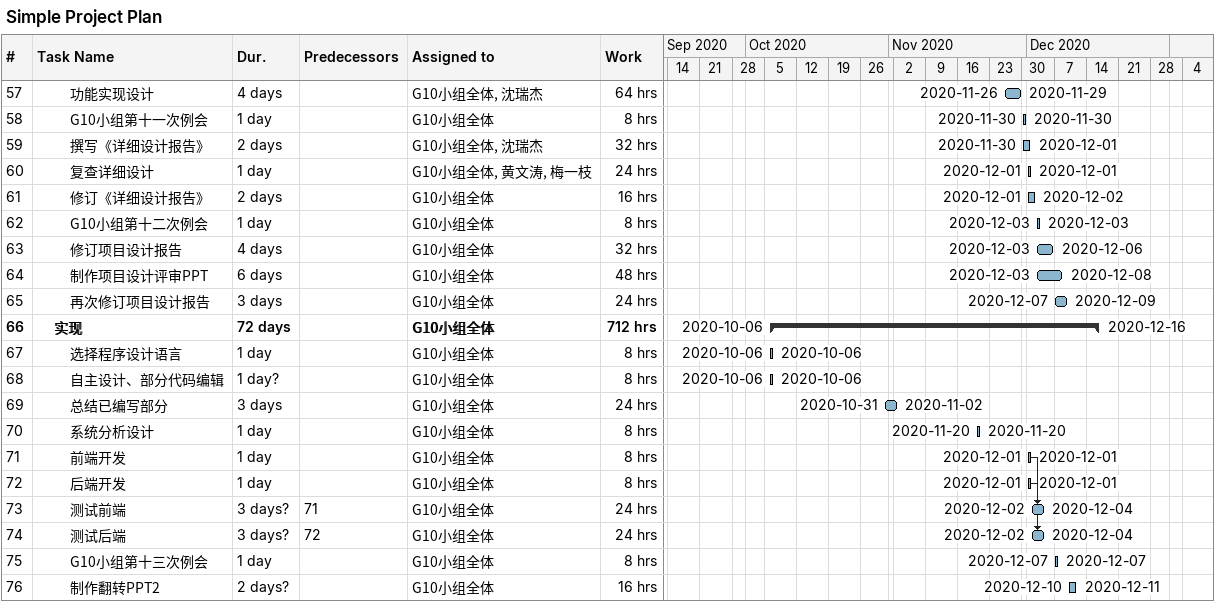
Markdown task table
Simple Project Plan

| ID | Level | Task | Duration | Start | Finish | Predecessors | Resources | Work (h) |
|---|---|---|---|---|---|---|---|---|
| 57 | 3 | 功能实现设计 | 4d | 2020-11-26 | 2020-11-29 |  | G10小组全体, 沈瑞杰 | 64 |
| 58 | 3 | G10小组第十一次例会 | 1d | 2020-11-30 | 2020-11-30 |  | G10小组全体 | 8 |
| 59 | 3 | 撰写《详细设计报告》 | 2d | 2020-11-30 | 2020-12-01 |  | G10小组全体, 沈瑞杰 | 32 |
| 60 | 3 | 复查详细设计 | 1d | 2020-12-01 | 2020-12-01 |  | G10小组全体, 黄文涛, 梅一枝 | 24 |
| 61 | 3 | 修订《详细设计报告》 | 2d | 2020-12-01 | 2020-12-02 |  | G10小组全体 | 16 |
| 62 | 3 | G10小组第十二次例会 | 1d | 2020-12-03 | 2020-12-03 |  | G10小组全体 | 8 |
| 63 | 3 | 修订项目设计报告 | 4d | 2020-12-03 | 2020-12-06 |  | G10小组全体 | 32 |
| 64 | 3 | 制作项目设计评审PPT | 6d | 2020-12-03 | 2020-12-08 |  | G10小组全体 | 48 |
| 65 | 3 | 再次修订项目设计报告 | 3d | 2020-12-07 | 2020-12-09 |  | G10小组全体 | 24 |
| 66 | 2 | **实现** | 72d | 2020-10-06 | 2020-12-16 |  | G10小组全体 | 712 |
| 67 | 3 | 选择程序设计语言 | 1d | 2020-10-06 | 2020-10-06 |  | G10小组全体 | 8 |
| 68 | 3 | 自主设计、部分代码编辑 | 1d? | 2020-10-06 | 2020-10-06 |  | G10小组全体 | 8 |
| 69 | 3 | 总结已编写部分 | 3d | 2020-10-31 | 2020-11-02 |  | G10小组全体 | 24 |
| 70 | 3 | 系统分析设计 | 1d | 2020-11-20 | 2020-11-20 |  | G10小组全体 | 8 |
| 71 | 3 | 前端开发 | 1d | 2020-12-01 | 2020-12-01 |  | G10小组全体 | 8 |
| 72 | 3 | 后端开发 | 1d | 2020-12-01 | 2020-12-01 |  | G10小组全体 | 8 |
| 73 | 3 | 测试前端 | 3d? | 2020-12-02 | 2020-12-04 | 71 | G10小组全体 | 24 |
| 74 | 3 | 测试后端 | 3d? | 2020-12-02 | 2020-12-04 | 72 | G10小组全体 | 24 |
| 75 | 3 | G10小组第十三次例会 | 1d | 2020-12-07 | 2020-12-07 |  | G10小组全体 | 8 |
| 76 | 3 | 制作翻转PPT2 | 2d? | 2020-12-10 | 2020-12-11 |  | G10小组全体 | 16 |
